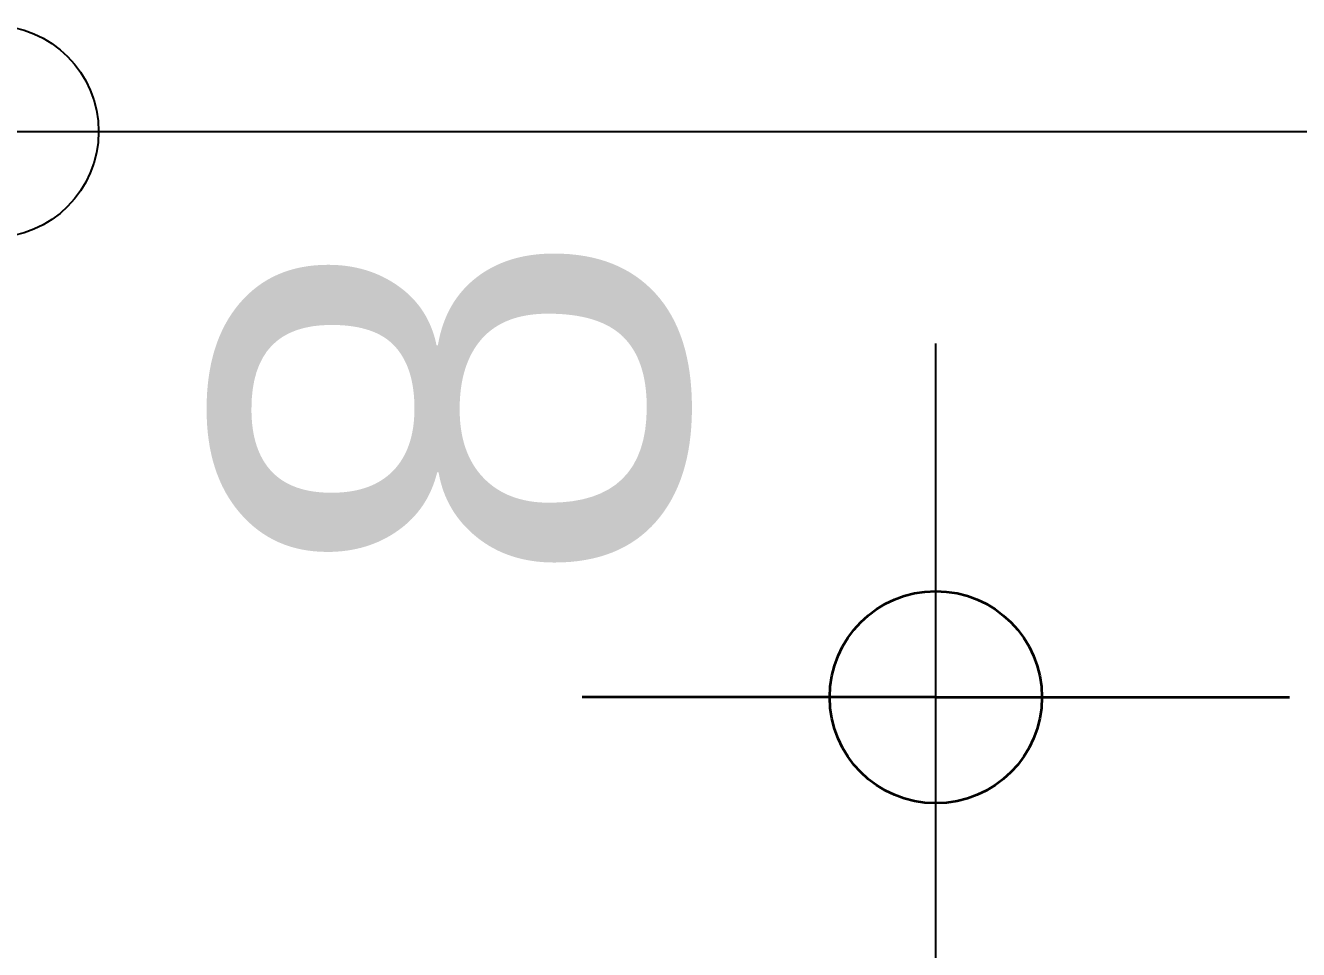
# Model space of a CAD drawing. Header units: centimetres. Extents: x 0.3 to 84.3, y 0.3 to 59.7.
# Drawn here: x 49.454 to 49.994, y 12.127 to 12.519 of the extents above; entities that cross this region are included whole.
import ezdxf

# ---------------------------------------------------------------- set-up
doc = ezdxf.new("R2010")
doc.units = ezdxf.units.CM
doc.linetypes.add('AUSGEZOGEN', pattern=[0])
doc.linetypes.add('PUNKT', pattern=[6.35, 0, -6.35])
doc.layers.add('Vorhangbrett', color=7, linetype='AUSGEZOGEN', lineweight=25)
doc.layers.add('Werkplan- Ausfuehrungsmasse', color=7, linetype='AUSGEZOGEN', lineweight=25)
doc.styles.add('ARIAL', font='ARIAL.TTF')

msp = doc.modelspace()

# ---------------------------------------------------------------- linework, layer by layer
at = {"layer": 'Vorhangbrett', "color": 191, "linetype": 'AUSGEZOGEN', "lineweight": 25, "true_color": 0xbe96ea}
for p, q in [((49.84, 12.234), (49.84, 12.384)), ((49.84, 12.074), (49.84, 12.234))]:
    msp.add_line(p, q, dxfattribs=at)
at = {"layer": 'Vorhangbrett', "color": 191, "linetype": 'PUNKT', "lineweight": 25, "true_color": 0xbe96ea}
msp.add_line((47.96, 12.234), (62.21, 12.234), dxfattribs=at)
at = {"layer": 'Vorhangbrett', "color": 191, "linetype": 'AUSGEZOGEN', "lineweight": 35, "true_color": 0xbe96ea}
for q in [(49.69, 12.234), (49.99, 12.234)]:
    msp.add_line((49.84, 12.234), q, dxfattribs=at)
msp.add_circle((49.84, 12.234), 0.045, dxfattribs=at)
at = {"layer": 'Werkplan- Ausfuehrungsmasse', "color": 7, "linetype": 'AUSGEZOGEN', "lineweight": 25}
msp.add_line((49.44, 12.474), (55.97, 12.474), dxfattribs=at)
msp.add_circle((49.44, 12.474), 0.045, dxfattribs=at)

# ---------------------------------------------------------------- texts
at = {"layer": 'Vorhangbrett', "color": 191, "linetype": 'AUSGEZOGEN', "lineweight": 35, "true_color": 0xbe96ea, "insert": (49.73659, 12.279), "char_height": 0.2, "width": 0.1, "attachment_point": 7, "rotation": 90, "style": 'ARIAL'}
msp.add_mtext('8', dxfattribs=at)

doc.saveas('drawing.dxf')
